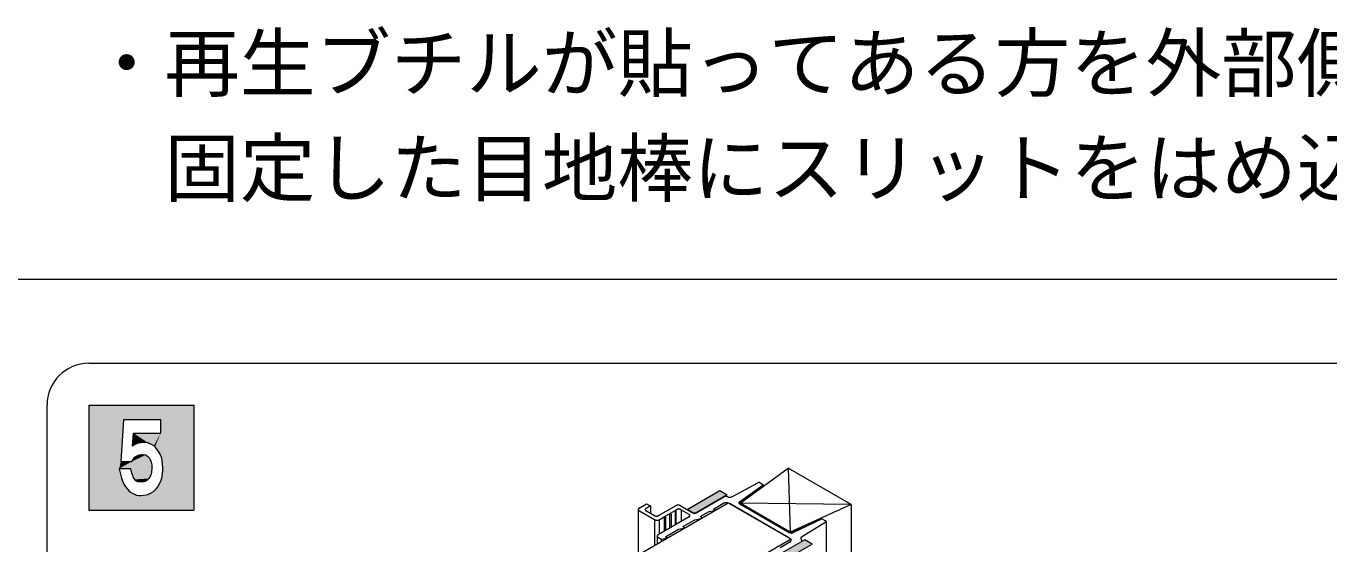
# Model space of a CAD drawing. Units: millimetres on the paper. Extents: x -35288 to 200, y -139 to 12382.
# Drawn here: x 50.5 to 81.58, y 15.69 to 28.04 of the extents above; entities that cross this region are included whole.
import ezdxf
from ezdxf.enums import TextEntityAlignment as Align

# ---------------------------------------------------------------- set-up
doc = ezdxf.new("R2010")
doc.units = ezdxf.units.MM
doc.layers.add('1-0_', color=7, linetype='Continuous', lineweight=9)
doc.layers.add('4-0_通り芯', color=7, linetype='Continuous', lineweight=9)
doc.styles.add('ＭＳ ゴシック', font='')
doc.styles.get('ＭＳ ゴシック').set_extended_font_data('MS Gothic')

msp = doc.modelspace()

# ---------------------------------------------------------------- linework, layer by layer
at = {"layer": '1-0_'}
for p, q in [((89, 22), (11, 22)), ((52, 20), (89, 20)), ((51, -24), (51, 19)), ((52, 19), (52, 16.5)), ((52, 19), (54.5, 19)), ((54.5, 19), (54.5, 16.5)), ((53.711, 18.65), (52.827, 18.65)), ((53.711, 18.335), (53.711, 18.65)), ((53.038, 18.025), (53.063, 18.335)), ((53.063, 18.335), (53.711, 18.335)), ((53.093, 18.062), (53.038, 18.025)), ((52, 16.5), (54.5, 16.5))]:
    msp.add_line(p, q, dxfattribs=at)
for points in [[(52.827, 18.65), (52.758, 17.66), (53.023, 17.66), (53.088, 17.753), (53.102, 17.767), (53.14, 17.793), (53.186, 17.813), (53.201, 17.818), (53.237, 17.824), (53.275, 17.826), (53.353, 17.814), (53.368, 17.806), (53.408, 17.778), (53.441, 17.741), (53.477, 17.667), (53.485, 17.642), (53.498, 17.578), (53.501, 17.507), (53.49, 17.396), (53.483, 17.366), (53.46, 17.304), (53.429, 17.253), (53.372, 17.196), (53.355, 17.187), (53.303, 17.171), (53.244, 17.165), (53.168, 17.175), (53.153, 17.181), (53.12, 17.202), (53.092, 17.232), (53.056, 17.297), (53.045, 17.322), (53.026, 17.379), (53.003, 17.487), (52.721, 17.487), (52.776, 17.263), (52.795, 17.213), (52.836, 17.12), (52.888, 17.036), (52.958, 16.954)], [(52.958, 16.954), (52.989, 16.929), (53.046, 16.894), (53.11, 16.869), (53.137, 16.86), (53.19, 16.852), (53.245, 16.849), (53.362, 16.862), (53.404, 16.874), (53.47, 16.902), (53.538, 16.947), (53.563, 16.967), (53.602, 17.008), (53.641, 17.057), (53.712, 17.19), (53.735, 17.26), (53.752, 17.346), (53.758, 17.376), (53.764, 17.441), (53.765, 17.507), (53.749, 17.677), (53.736, 17.735), (53.699, 17.834), (53.647, 17.925), (53.576, 18.008), (53.546, 18.032), (53.49, 18.067), (53.428, 18.092), (53.401, 18.101), (53.349, 18.11), (53.296, 18.113), (53.19, 18.099), (53.152, 18.087), (53.093, 18.062)]]:
    msp.add_lwpolyline(points, dxfattribs=at)
msp.add_arc((52, 19), 1, 90, 180, dxfattribs=at)
for points in [[(53.711, 18.65), (54.5, 19), (52.827, 18.65), (52, 19)], [(52.827, 18.65), (52.758, 17.66), (52, 19), (52, 16.5)], [(53.711, 18.335), (53.711, 18.65), (54.5, 16.5), (54.5, 19)], [(53.063, 18.335), (53.038, 18.025), (53.093, 18.062)], [(53.063, 18.335), (53.093, 18.062), (53.152, 18.087)], [(53.063, 18.335), (53.152, 18.087), (53.19, 18.099)], [(53.063, 18.335), (53.19, 18.099), (53.296, 18.113)], [(53.063, 18.335), (53.296, 18.113), (53.349, 18.11)], [(53.063, 18.335), (53.349, 18.11), (53.401, 18.101)], [(53.063, 18.335), (53.401, 18.101), (53.428, 18.092)], [(53.063, 18.335), (53.428, 18.092), (53.49, 18.067)], [(53.063, 18.335), (53.49, 18.067), (53.546, 18.032)], [(53.711, 18.335), (53.063, 18.335), (53.546, 18.032)], [(53.711, 18.335), (53.546, 18.032), (53.576, 18.008)], [(53.711, 18.335), (53.576, 18.008), (53.647, 17.925)], [(53.711, 18.335), (53.647, 17.925), (53.699, 17.834)], [(53.711, 18.335), (53.699, 17.834), (53.736, 17.735)], [(53.711, 18.335), (53.736, 17.735), (53.749, 17.677)], [(53.711, 18.335), (53.749, 17.677), (53.765, 17.507)], [(54.5, 16.5), (53.711, 18.335), (53.765, 17.507)], [(52.721, 17.487), (53.368, 17.806), (53.353, 17.814)], [(53.023, 17.66), (52.721, 17.487), (53.353, 17.814)], [(52.721, 17.487), (53.408, 17.778), (53.368, 17.806)], [(52.721, 17.487), (53.441, 17.741), (53.408, 17.778)], [(52.721, 17.487), (53.477, 17.667), (53.441, 17.741)], [(53.353, 17.814), (53.088, 17.753), (53.023, 17.66)], [(53.353, 17.814), (53.102, 17.767), (53.088, 17.753)], [(53.353, 17.814), (53.14, 17.793), (53.102, 17.767)], [(53.353, 17.814), (53.201, 17.818), (53.14, 17.793)], [(53.353, 17.814), (53.237, 17.824), (53.201, 17.818)], [(53.353, 17.814), (53.275, 17.826), (53.237, 17.824)], [(52.758, 17.66), (52.721, 17.487), (52, 16.5)], [(52.776, 17.263), (52.721, 17.487), (52, 16.5)], [(52.721, 17.487), (53.485, 17.642), (53.477, 17.667)], [(53.023, 17.66), (52.758, 17.66), (52.721, 17.487)], [(52.721, 17.487), (53.498, 17.578), (53.485, 17.642)], [(52.721, 17.487), (53.501, 17.507), (53.498, 17.578)], [(52.721, 17.487), (53.003, 17.487), (53.501, 17.507)], [(53.003, 17.487), (53.026, 17.379), (53.501, 17.507), (53.49, 17.396)], [(54.5, 16.5), (53.764, 17.441), (53.758, 17.376)], [(54.5, 16.5), (53.765, 17.507), (53.764, 17.441)], [(52.795, 17.213), (52.776, 17.263), (52, 16.5)], [(52, 16.5), (52.836, 17.12), (52.795, 17.213)], [(52, 16.5), (52.888, 17.036), (52.836, 17.12)], [(53.026, 17.379), (53.045, 17.322), (53.49, 17.396), (53.483, 17.366)], [(53.045, 17.322), (53.056, 17.297), (53.483, 17.366), (53.46, 17.304)], [(53.056, 17.297), (53.092, 17.232), (53.46, 17.304), (53.429, 17.253)], [(53.092, 17.232), (53.12, 17.202), (53.429, 17.253), (53.372, 17.196)], [(53.12, 17.202), (53.153, 17.181), (53.372, 17.196), (53.355, 17.187)], [(53.153, 17.181), (53.168, 17.175), (53.355, 17.187), (53.303, 17.171)], [(53.168, 17.175), (53.244, 17.165), (53.303, 17.171)], [(54.5, 16.5), (53.712, 17.19), (53.641, 17.057)], [(54.5, 16.5), (53.735, 17.26), (53.712, 17.19)], [(54.5, 16.5), (53.752, 17.346), (53.735, 17.26)], [(54.5, 16.5), (53.758, 17.376), (53.752, 17.346)], [(52, 16.5), (52.958, 16.954), (52.888, 17.036)], [(52, 16.5), (52.989, 16.929), (52.958, 16.954)], [(52, 16.5), (53.046, 16.894), (52.989, 16.929)], [(52, 16.5), (53.11, 16.869), (53.046, 16.894)], [(52, 16.5), (53.137, 16.86), (53.11, 16.869)], [(52, 16.5), (54.5, 16.5), (53.137, 16.86)], [(54.5, 16.5), (53.19, 16.852), (53.137, 16.86)], [(54.5, 16.5), (53.245, 16.849), (53.19, 16.852)], [(54.5, 16.5), (53.362, 16.862), (53.245, 16.849)], [(54.5, 16.5), (53.404, 16.874), (53.362, 16.862)], [(54.5, 16.5), (53.47, 16.902), (53.404, 16.874)], [(53.538, 16.947), (53.47, 16.902), (54.5, 16.5)], [(53.563, 16.967), (53.538, 16.947), (54.5, 16.5)], [(54.5, 16.5), (53.602, 17.008), (53.563, 16.967)], [(54.5, 16.5), (53.641, 17.057), (53.602, 17.008)]]:
    msp.add_solid(points, dxfattribs=at)
at = {"layer": '4-0_通り芯', "color": 3}
for p, q in [((67.529, 16.663), (68.678, 17.5)), ((68.678, 17.5), (68.729, 15.971)), ((70.178, 16.634), (68.678, 17.5)), ((70.178, 16.634), (67.529, 16.663)), ((68.729, 15.971), (67.529, 16.663)), ((70.178, 16.634), (68.729, 15.971)), ((70.178, 16.634), (70.178, 5.959))]:
    msp.add_line(p, q, dxfattribs=at)
at = {"layer": '4-0_通り芯'}
for p, q in [((67.333, 16.816), (67.952, 17.151)), ((67.513, 16.698), (68.085, 17.102)), ((67.957, 17.153), (67.952, 17.151)), ((67.961, 17.155), (67.957, 17.153)), ((67.966, 17.156), (67.961, 17.155)), ((67.971, 17.156), (67.966, 17.156)), ((67.977, 17.157), (67.971, 17.156)), ((67.982, 17.156), (67.977, 17.157)), ((67.988, 17.156), (67.982, 17.156)), ((67.993, 17.155), (67.988, 17.156)), ((67.998, 17.153), (67.993, 17.155)), ((68.003, 17.151), (67.998, 17.153)), ((68.008, 17.149), (68.003, 17.151)), ((68.008, 17.149), (68.077, 17.109)), ((68.081, 17.106), (68.077, 17.109)), ((68.084, 17.103), (68.081, 17.106)), ((68.087, 17.101), (68.084, 17.103)), ((68.089, 17.098), (68.087, 17.101)), ((68.09, 17.095), (68.089, 17.098)), ((68.091, 17.092), (68.09, 17.095)), ((68.091, 17.089), (68.091, 17.092)), ((66.498, 16.442), (67.14, 16.813)), ((67.146, 16.816), (67.139, 16.813)), ((67.154, 16.819), (67.146, 16.816)), ((67.162, 16.821), (67.154, 16.819)), ((67.171, 16.823), (67.162, 16.821)), ((67.18, 16.824), (67.171, 16.823)), ((67.189, 16.824), (67.18, 16.824)), ((67.199, 16.823), (67.189, 16.824)), ((67.208, 16.822), (67.199, 16.823)), ((67.218, 16.821), (67.208, 16.822)), ((67.227, 16.818), (67.218, 16.821)), ((67.236, 16.816), (67.227, 16.818)), ((67.236, 16.816), (67.245, 16.812)), ((67.245, 16.812), (67.254, 16.81)), ((67.254, 16.81), (67.264, 16.808)), ((67.264, 16.808), (67.273, 16.807)), ((67.273, 16.807), (67.283, 16.806)), ((67.283, 16.806), (67.292, 16.806)), ((67.292, 16.806), (67.301, 16.807)), ((67.301, 16.807), (67.31, 16.808)), ((67.31, 16.808), (67.318, 16.81)), ((67.318, 16.81), (67.326, 16.813)), ((67.326, 16.813), (67.333, 16.816)), ((68.083, 17.078), (67.532, 16.689)), ((68.083, 17.078), (68.086, 17.08)), ((68.086, 17.08), (68.088, 17.083)), ((68.088, 17.083), (68.09, 17.086)), ((68.09, 17.086), (68.091, 17.089)), ((65.102, 16.525), (65.101, 16.521)), ((65.101, 16.521), (65.101, 15.435)), ((65.101, 16.521), (65.101, 16.516)), ((65.101, 16.516), (65.102, 16.512)), ((65.103, 16.529), (65.102, 16.525)), ((65.102, 16.512), (65.104, 16.508)), ((65.105, 16.533), (65.103, 16.529)), ((65.104, 16.508), (65.106, 16.503)), ((65.108, 16.537), (65.105, 16.533)), ((65.106, 16.503), (65.109, 16.499)), ((65.111, 16.541), (65.108, 16.537)), ((65.109, 16.499), (65.113, 16.495)), ((65.115, 16.544), (65.111, 16.541)), ((65.113, 16.495), (65.117, 16.491)), ((65.12, 16.548), (65.115, 16.544)), ((65.117, 16.491), (65.123, 16.487)), ((65.12, 16.548), (65.302, 16.653)), ((65.123, 16.487), (65.128, 16.483)), ((65.128, 16.483), (65.488, 16.275)), ((65.27, 16.518), (65.269, 16.514)), ((65.269, 16.514), (65.269, 16.509)), ((65.269, 16.509), (65.27, 16.505)), ((65.271, 16.522), (65.27, 16.518)), ((65.27, 16.505), (65.272, 16.501)), ((65.273, 16.526), (65.271, 16.522)), ((65.272, 16.501), (65.274, 16.496)), ((65.276, 16.53), (65.273, 16.526)), ((65.274, 16.496), (65.277, 16.492)), ((65.279, 16.534), (65.276, 16.53)), ((65.277, 16.492), (65.281, 16.488)), ((65.283, 16.537), (65.279, 16.534)), ((65.281, 16.488), (65.285, 16.484)), ((65.288, 16.541), (65.283, 16.537)), ((65.285, 16.484), (65.29, 16.48)), ((65.392, 16.601), (65.288, 16.541)), ((65.29, 16.48), (65.296, 16.476)), ((65.476, 16.372), (65.296, 16.476)), ((65.302, 16.653), (65.392, 16.601)), ((65.392, 16.601), (65.392, 16.421)), ((65.588, 16.368), (66.004, 16.608)), ((65.873, 16.428), (65.985, 16.493)), ((65.985, 16.493), (65.985, 16.146)), ((65.985, 16.493), (66.002, 16.489)), ((65.995, 16.499), (66.016, 16.511)), ((66.002, 16.489), (65.995, 16.499)), ((66.002, 16.489), (66.002, 16.156)), ((66.01, 16.61), (66.004, 16.608)), ((66.016, 16.613), (66.01, 16.61)), ((66.022, 16.615), (66.016, 16.613)), ((66.022, 16.513), (66.016, 16.511)), ((66.029, 16.616), (66.022, 16.615)), ((66.028, 16.516), (66.022, 16.513)), ((66.034, 16.518), (66.028, 16.516)), ((66.036, 16.618), (66.029, 16.616)), ((66.041, 16.52), (66.034, 16.518)), ((66.043, 16.618), (66.036, 16.618)), ((66.048, 16.521), (66.041, 16.52)), ((66.051, 16.619), (66.043, 16.618)), ((66.055, 16.521), (66.048, 16.521)), ((66.058, 16.619), (66.051, 16.619)), ((66.063, 16.522), (66.055, 16.521)), ((66.066, 16.618), (66.058, 16.619)), ((66.07, 16.522), (66.063, 16.522)), ((66.074, 16.617), (66.066, 16.618)), ((66.078, 16.521), (66.07, 16.522)), ((66.081, 16.616), (66.074, 16.617)), ((66.086, 16.52), (66.078, 16.521)), ((66.089, 16.614), (66.081, 16.616)), ((66.093, 16.519), (66.086, 16.52)), ((66.096, 16.612), (66.089, 16.614)), ((66.101, 16.517), (66.093, 16.519)), ((66.103, 16.609), (66.096, 16.612)), ((66.108, 16.515), (66.101, 16.517)), ((66.11, 16.606), (66.103, 16.609)), ((66.115, 16.512), (66.108, 16.515)), ((66.116, 16.603), (66.11, 16.606)), ((66.122, 16.509), (66.115, 16.512)), ((66.116, 16.603), (66.386, 16.447)), ((66.122, 16.509), (66.122, 16.225)), ((66.128, 16.506), (66.122, 16.509)), ((66.128, 16.506), (66.308, 16.402)), ((66.79, 16.466), (66.942, 16.498)), ((66.894, 16.526), (67.119, 16.656)), ((66.942, 16.498), (66.894, 16.526)), ((67.12, 16.656), (67.119, 16.656)), ((67.12, 16.656), (67.12, 16.656)), ((67.12, 16.656), (67.12, 16.656)), ((67.12, 16.656), (67.12, 16.656)), ((67.12, 16.656), (67.12, 16.656)), ((67.121, 16.656), (67.12, 16.656)), ((67.121, 16.657), (67.121, 16.656)), ((67.121, 16.657), (67.121, 16.657)), ((67.121, 16.657), (67.121, 16.657)), ((67.122, 16.657), (67.121, 16.657)), ((67.123, 16.658), (67.122, 16.657)), ((67.122, 16.657), (67.122, 16.657)), ((67.122, 16.657), (67.122, 16.657)), ((67.122, 16.657), (67.122, 16.657)), ((67.127, 16.66), (67.123, 16.658)), ((67.137, 16.665), (67.127, 16.66)), ((67.148, 16.668), (67.137, 16.665)), ((67.159, 16.671), (67.148, 16.668)), ((67.17, 16.673), (67.159, 16.671)), ((67.182, 16.674), (67.17, 16.673)), ((67.195, 16.674), (67.182, 16.674)), ((67.207, 16.674), (67.195, 16.674)), ((67.22, 16.673), (67.207, 16.674)), ((67.233, 16.671), (67.22, 16.673)), ((67.245, 16.669), (67.233, 16.671)), ((67.257, 16.665), (67.245, 16.669)), ((67.269, 16.661), (67.257, 16.665)), ((67.28, 16.656), (67.269, 16.661)), ((67.291, 16.651), (67.28, 16.656)), ((68.708, 15.833), (67.291, 16.651)), ((67.503, 16.687), (67.501, 16.684)), ((67.501, 16.684), (67.501, 16.681)), ((67.501, 16.681), (67.501, 16.677)), ((67.501, 16.677), (67.501, 16.674)), ((67.501, 16.674), (67.502, 16.671)), ((67.502, 16.671), (67.503, 16.667)), ((67.504, 16.69), (67.503, 16.687)), ((67.503, 16.667), (67.505, 16.664)), ((67.507, 16.693), (67.504, 16.69)), ((67.505, 16.664), (67.508, 16.661)), ((67.509, 16.696), (67.507, 16.693)), ((67.508, 16.661), (67.511, 16.658)), ((67.513, 16.698), (67.509, 16.696)), ((67.511, 16.658), (67.514, 16.655)), ((67.514, 16.655), (67.518, 16.652)), ((67.518, 16.652), (67.523, 16.649)), ((67.523, 16.649), (68.704, 15.967)), ((67.527, 16.684), (67.525, 16.681)), ((67.525, 16.681), (67.525, 16.678)), ((67.525, 16.678), (67.525, 16.675)), ((67.525, 16.675), (67.525, 16.672)), ((67.525, 16.672), (67.526, 16.669)), ((67.526, 16.669), (67.528, 16.666)), ((67.529, 16.686), (67.527, 16.684)), ((67.528, 16.666), (67.531, 16.663)), ((67.532, 16.689), (67.529, 16.686)), ((67.531, 16.663), (67.534, 16.66)), ((67.534, 16.66), (67.538, 16.658)), ((68.72, 15.976), (67.54, 16.657)), ((65.476, 16.372), (65.483, 16.369)), ((65.483, 16.369), (65.49, 16.366)), ((65.488, 16.275), (65.488, 15.659)), ((65.488, 16.275), (65.495, 16.272)), ((65.49, 16.366), (65.497, 16.363)), ((65.495, 16.272), (65.502, 16.269)), ((65.497, 16.363), (65.504, 16.361)), ((65.502, 16.269), (65.509, 16.266)), ((65.504, 16.361), (65.511, 16.359)), ((65.509, 16.266), (65.516, 16.264)), ((65.511, 16.359), (65.519, 16.358)), ((65.516, 16.264), (65.523, 16.262)), ((65.519, 16.358), (65.526, 16.357)), ((65.523, 16.262), (65.531, 16.261)), ((65.526, 16.357), (65.534, 16.356)), ((65.531, 16.261), (65.538, 16.26)), ((65.534, 16.356), (65.542, 16.356)), ((65.538, 16.26), (65.546, 16.26)), ((65.542, 16.356), (65.549, 16.357)), ((65.546, 16.26), (65.554, 16.259)), ((65.549, 16.357), (65.556, 16.357)), ((65.554, 16.259), (65.561, 16.26)), ((65.556, 16.357), (65.563, 16.359)), ((65.561, 16.26), (65.568, 16.26)), ((65.563, 16.359), (65.57, 16.36)), ((65.568, 16.26), (65.575, 16.262)), ((65.57, 16.36), (65.577, 16.362)), ((66.316, 16.337), (65.573, 15.908)), ((65.575, 16.262), (65.582, 16.263)), ((65.577, 16.362), (65.583, 16.365)), ((65.582, 16.263), (65.589, 16.265)), ((65.583, 16.365), (65.588, 16.368)), ((65.589, 16.265), (65.595, 16.268)), ((65.595, 16.268), (65.6, 16.271)), ((65.6, 16.271), (65.72, 16.34)), ((65.6, 16.271), (65.6, 15.924)), ((65.72, 16.34), (65.72, 15.993)), ((65.72, 16.34), (65.754, 16.332)), ((65.741, 16.352), (65.847, 16.413)), ((65.754, 16.332), (65.741, 16.352)), ((65.754, 16.332), (65.754, 16.013)), ((65.847, 16.413), (65.847, 16.067)), ((65.847, 16.413), (65.89, 16.403)), ((65.89, 16.403), (65.873, 16.428)), ((65.89, 16.403), (65.89, 16.091)), ((66.167, 16.106), (66.452, 16.271)), ((66.314, 16.398), (66.308, 16.402)), ((66.319, 16.394), (66.314, 16.398)), ((66.316, 16.337), (66.321, 16.341)), ((66.324, 16.39), (66.319, 16.394)), ((66.321, 16.341), (66.325, 16.344)), ((66.327, 16.386), (66.324, 16.39)), ((66.325, 16.344), (66.329, 16.348)), ((66.33, 16.382), (66.327, 16.386)), ((66.329, 16.348), (66.332, 16.352)), ((66.333, 16.378), (66.33, 16.382)), ((66.332, 16.352), (66.334, 16.356)), ((66.334, 16.373), (66.333, 16.378)), ((66.335, 16.369), (66.334, 16.373)), ((66.334, 16.356), (66.335, 16.36)), ((66.335, 16.364), (66.335, 16.369)), ((66.335, 16.36), (66.335, 16.364)), ((66.386, 16.447), (66.392, 16.444)), ((66.392, 16.444), (66.399, 16.441)), ((66.399, 16.441), (66.406, 16.438)), ((66.406, 16.438), (66.413, 16.436)), ((66.413, 16.436), (66.421, 16.434)), ((66.421, 16.434), (66.428, 16.433)), ((66.428, 16.433), (66.436, 16.432)), ((66.436, 16.432), (66.444, 16.431)), ((66.444, 16.431), (66.451, 16.431)), ((66.451, 16.431), (66.459, 16.432)), ((66.452, 16.271), (66.604, 16.303)), ((66.459, 16.432), (66.466, 16.432)), ((66.466, 16.432), (66.473, 16.433)), ((66.473, 16.433), (66.48, 16.435)), ((66.48, 16.435), (66.486, 16.437)), ((66.486, 16.437), (66.492, 16.439)), ((66.492, 16.439), (66.498, 16.442)), ((66.582, 16.346), (66.79, 16.466)), ((66.63, 16.318), (66.582, 16.346)), ((66.604, 16.303), (66.63, 16.318)), ((68.773, 15.972), (69.446, 16.291)), ((69.489, 16.292), (68.789, 15.961)), ((69.574, 16.215), (68.994, 15.858)), ((69.451, 16.292), (69.446, 16.291)), ((69.455, 16.294), (69.451, 16.292)), ((69.46, 16.295), (69.455, 16.294)), ((69.465, 16.295), (69.46, 16.295)), ((69.47, 16.295), (69.465, 16.295)), ((69.476, 16.295), (69.47, 16.295)), ((69.481, 16.294), (69.476, 16.295)), ((69.486, 16.293), (69.481, 16.294)), ((69.491, 16.291), (69.486, 16.293)), ((69.496, 16.289), (69.491, 16.291)), ((69.5, 16.287), (69.496, 16.289)), ((69.5, 16.287), (69.569, 16.247)), ((69.573, 16.244), (69.569, 16.247)), ((69.577, 16.242), (69.573, 16.244)), ((69.574, 16.215), (69.577, 16.218)), ((69.579, 16.239), (69.577, 16.242)), ((69.577, 16.218), (69.58, 16.22)), ((69.581, 16.236), (69.579, 16.239)), ((69.58, 16.22), (69.582, 16.223)), ((69.583, 16.232), (69.581, 16.236)), ((69.582, 16.223), (69.583, 16.226)), ((69.583, 16.229), (69.583, 16.232)), ((69.583, 16.229), (69.583, 6.302)), ((69.583, 16.226), (69.583, 16.229)), ((65.556, 15.89), (65.554, 15.886)), ((65.554, 15.886), (65.554, 15.881)), ((65.554, 15.881), (65.554, 15.696)), ((65.554, 15.881), (65.554, 15.877)), ((65.554, 15.877), (65.555, 15.873)), ((65.555, 15.873), (65.556, 15.868)), ((65.558, 15.894), (65.556, 15.89)), ((65.556, 15.868), (65.559, 15.864)), ((65.56, 15.898), (65.558, 15.894)), ((65.559, 15.864), (65.562, 15.86)), ((65.564, 15.902), (65.56, 15.898)), ((65.562, 15.86), (65.566, 15.855)), ((65.568, 15.905), (65.564, 15.902)), ((65.566, 15.855), (65.57, 15.851)), ((65.573, 15.908), (65.568, 15.905)), ((65.57, 15.851), (65.575, 15.847)), ((65.751, 15.866), (66.063, 16.046)), ((65.799, 15.838), (65.751, 15.866)), ((66.063, 16.046), (66.215, 16.078)), ((66.215, 16.078), (66.167, 16.106)), ((68.704, 15.967), (68.711, 15.963)), ((68.711, 15.963), (68.718, 15.96)), ((68.718, 15.96), (68.726, 15.958)), ((68.719, 15.976), (68.724, 15.974)), ((68.724, 15.974), (68.728, 15.972)), ((68.726, 15.958), (68.734, 15.956)), ((68.728, 15.972), (68.733, 15.97)), ((68.733, 15.97), (68.738, 15.969)), ((68.734, 15.956), (68.743, 15.955)), ((68.738, 15.969), (68.744, 15.968)), ((68.743, 15.955), (68.751, 15.954)), ((68.744, 15.968), (68.749, 15.968)), ((68.749, 15.968), (68.754, 15.968)), ((68.751, 15.954), (68.759, 15.954)), ((68.754, 15.968), (68.759, 15.969)), ((68.759, 15.969), (68.764, 15.97)), ((68.759, 15.954), (68.768, 15.955)), ((68.764, 15.97), (68.769, 15.971)), ((68.768, 15.955), (68.775, 15.957)), ((68.769, 15.971), (68.773, 15.972)), ((68.775, 15.957), (68.783, 15.959)), ((68.783, 15.959), (68.789, 15.961)), ((68.983, 15.849), (68.981, 15.845)), ((68.986, 15.852), (68.983, 15.849)), ((68.99, 15.855), (68.986, 15.852)), ((68.994, 15.858), (68.99, 15.855)), ((65.575, 15.847), (65.581, 15.844)), ((65.581, 15.844), (65.647, 15.806)), ((65.647, 15.806), (65.799, 15.838)), ((65.647, 15.806), (65.647, 15.75)), ((68.715, 15.734), (68.49, 15.604)), ((68.711, 15.831), (68.707, 15.833)), ((68.715, 15.828), (68.711, 15.831)), ((68.719, 15.825), (68.715, 15.828)), ((68.715, 15.734), (68.719, 15.736)), ((68.723, 15.822), (68.719, 15.825)), ((68.719, 15.736), (68.723, 15.739)), ((68.727, 15.819), (68.723, 15.822)), ((68.723, 15.739), (68.727, 15.741)), ((68.73, 15.816), (68.727, 15.819)), ((68.727, 15.741), (68.73, 15.744)), ((68.733, 15.813), (68.73, 15.816)), ((68.73, 15.744), (68.733, 15.747)), ((68.736, 15.81), (68.733, 15.813)), ((68.733, 15.747), (68.736, 15.749)), ((68.738, 15.806), (68.736, 15.81)), ((68.736, 15.749), (68.738, 15.752)), ((68.74, 15.803), (68.738, 15.806)), ((68.738, 15.752), (68.74, 15.755)), ((68.742, 15.8), (68.74, 15.803)), ((68.74, 15.755), (68.742, 15.758)), ((68.744, 15.797), (68.742, 15.8)), ((68.742, 15.758), (68.744, 15.761)), ((68.745, 15.793), (68.744, 15.797)), ((68.744, 15.761), (68.745, 15.764)), ((68.746, 15.79), (68.745, 15.793)), ((68.745, 15.764), (68.746, 15.767)), ((68.747, 15.787), (68.746, 15.79)), ((68.746, 15.767), (68.747, 15.77)), ((68.748, 15.783), (68.747, 15.787)), ((68.747, 15.77), (68.748, 15.774)), ((68.748, 15.78), (68.748, 15.783)), ((68.748, 15.777), (68.748, 15.78)), ((68.748, 15.774), (68.748, 15.777)), ((68.977, 15.839), (68.976, 15.835)), ((68.976, 15.835), (68.976, 15.831)), ((68.976, 15.831), (68.976, 15.828)), ((68.976, 15.828), (68.977, 15.824)), ((68.979, 15.842), (68.977, 15.839)), ((68.977, 15.824), (68.978, 15.82)), ((68.978, 15.82), (68.98, 15.816)), ((68.981, 15.845), (68.979, 15.842)), ((68.98, 15.816), (68.982, 15.812)), ((68.982, 15.812), (68.985, 15.809)), ((68.985, 15.809), (68.988, 15.805)), ((68.987, 15.746), (68.992, 15.749)), ((68.988, 15.805), (68.992, 15.802)), ((68.996, 15.798), (68.992, 15.802)), ((68.992, 15.749), (68.995, 15.751)), ((68.995, 15.751), (68.998, 15.755)), ((68.999, 15.794), (68.996, 15.798)), ((68.998, 15.755), (69.001, 15.758)), ((69.001, 15.791), (68.999, 15.794)), ((69.004, 15.787), (69.001, 15.791)), ((69.001, 15.758), (69.003, 15.761)), ((69.003, 15.761), (69.005, 15.765)), ((69.005, 15.783), (69.004, 15.787)), ((69.006, 15.779), (69.005, 15.783)), ((69.005, 15.765), (69.006, 15.768)), ((69.007, 15.776), (69.006, 15.779)), ((69.006, 15.772), (69.007, 15.776)), ((69.006, 15.768), (69.006, 15.772))]:
    msp.add_line(p, q, dxfattribs=at)
at = {"layer": '4-0_通り芯', "color": 2}
for p, q in [((66.266, 16.516), (67.045, 16.966)), ((67.225, 16.862), (66.446, 16.412)), ((67.045, 16.966), (67.225, 16.862)), ((66.446, 16.412), (66.266, 16.516))]:
    msp.add_line(p, q, dxfattribs=at)
at = {"layer": '4-0_通り芯', "color": 4}
msp.add_line((61.169, 13.165), (67.249, 16.675), dxfattribs=at)
msp.add_lwpolyline([(67.249, 16.675), (68.749, 15.809), (62.669, 12.299)], dxfattribs=at)
at = {"layer": '4-0_通り芯', "color": 2}
for points in [[(69.073, 15.795), (68.294, 15.345), (68.474, 15.242)], [(68.474, 15.242), (69.253, 15.692), (69.073, 15.795)]]:
    msp.add_lwpolyline(points, dxfattribs=at)
at = {"layer": '4-0_通り芯', "color": 8}
for points in [[(67.045, 16.966), (66.266, 16.516), (67.225, 16.862), (66.446, 16.412)], [(69.253, 15.692), (68.474, 15.242), (69.073, 15.795), (68.294, 15.345)]]:
    msp.add_solid(points, dxfattribs=at)

# ---------------------------------------------------------------- texts
at = {"layer": '4-0_通り芯', "style": 'ＭＳ ゴシック'}
for s, p in [('・再生ブチルが貼ってある方を外部側にして、', (52, 26.1)), ('\u3000固定した目地棒にスリットをはめ込む。', (52, 23.6))]:
    msp.add_text(s, height=1.32, dxfattribs=at).set_placement(p, align=Align.BOTTOM_LEFT)

doc.saveas('drawing.dxf')
